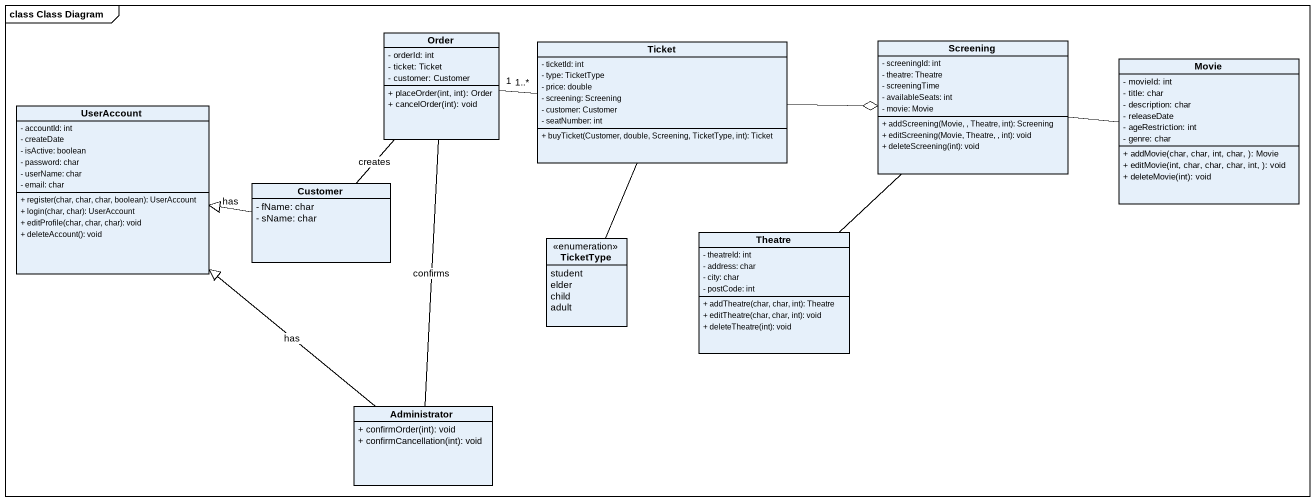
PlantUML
@startuml
mainframe class Class Diagram
hide circle
hide empty members
skinparam classAttributeIconSize 0
class Order {
  - orderId: int
  - ticket: Ticket
  - customer: Customer
  + placeOrder(int, int): Order
  + cancelOrder(int): void
}
class Ticket {
  - ticketId: int
  - type: TicketType
  - price: double
  - screening: Screening
  - customer: Customer
  - seatNumber: int
  + buyTicket(Customer, double, Screening, TicketType, int): Ticket
}
class Screening {
  - screeningId: int
  - theatre: Theatre
  - screeningTime
  - availableSeats: int
  - movie: Movie
  + addScreening(Movie, , Theatre, int): Screening
  + editScreening(Movie, Theatre, , int): void
  + deleteScreening(int): void
}
class Movie {
  - movieId: int
  - title: char
  - description: char
  - releaseDate
  - ageRestriction: int
  - genre: char
  + addMovie(char, char, int, char, ): Movie
  + editMovie(int, char, char, char, int, ): void
  + deleteMovie(int): void
}
class UserAccount {
  - accountId: int
  - createDate
  - isActive: boolean
  - password: char
  - userName: char
  - email: char
  + register(char, char, char, boolean): UserAccount
  + login(char, char): UserAccount
  + editProfile(char, char, char): void
  + deleteAccount(): void
}
class Customer {
  - fName: char
  - sName: char
}
enum TicketType {
  student
  elder
  child
  adult
}
class Theatre {
  - theatreId: int
  - address: char
  - city: char
  - postCode: int
  + addTheatre(char, char, int): Theatre
  + editTheatre(char, char, int): void
  + deleteTheatre(int): void
}
class Administrator {
  + confirmOrder(int): void
  + confirmCancellation(int): void
}
Order "1" -right- "1..*" Ticket
Order -- Customer : creates
Ticket -right-o Screening
Ticket -- TicketType
Movie -left- Screening
Customer -left-|> UserAccount : has
Theatre -up- Screening
Administrator -up- Order : confirms
Administrator -up-|> UserAccount : has
@enduml
